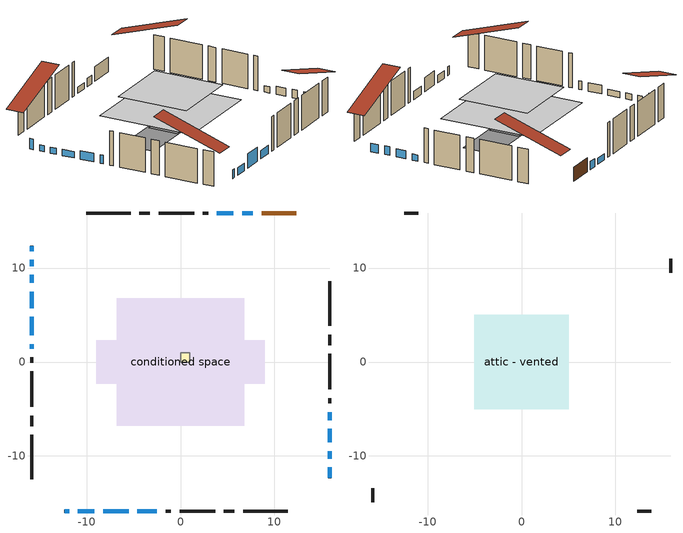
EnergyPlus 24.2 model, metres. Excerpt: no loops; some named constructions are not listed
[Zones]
conditioned space
 floor outside (Floor1 construction): -2.11,-2.11 -2.11,2.11 2.11,2.11 2.11,-2.11 z0
 floor adiabatic (AdiabaticFloorConstruction): -6.8,-6.8 -6.8,6.8 6.8,6.8 6.8,-6.8 z2.44
 floor foundation (Slab1 construction): -8.95,-2.33 -8.95,2.33 8.95,2.33 8.95,-2.33 z0
 wall outside (AdiabaticWallConstruction 1): 12.34,15.85 8.63,15.85 z0:2.03
 wall outside (AdiabaticWallConstruction): -12.34,-15.85 -11.83,-15.85 z0:1.25; 15.85,-12.34 15.85,-11.2 / -4.58,-15.85 -2.52,-15.85 z0:1.17; 7.71,15.85 6.56,15.85 / 15.85,-8.56 15.85,-7.11 z0:1.14; 5.63,15.85 3.88,15.85 / -15.85,10.88 -15.85,10.19 / -15.85,9.27 -15.85,8.43 z0:0.84; -10.91,-15.85 -9.15,-15.85 z0:1.02; -8.23,-15.85 -5.51,-15.85 z0:2.01; -15.85,12.34 -15.85,11.81 z0:1.47; -15.85,7.5 -15.85,5.74 / 15.85,-6.18 15.85,-5.34 z0:0.86; 15.85,-10.27 15.85,-9.48 / -15.85,4.82 -15.85,2.83 / -15.85,1.9 -15.85,1.42 z0:1.22
 wall outside (Wall1 construction): 2.95,15.85 2.38,15.85 / -1.59,-15.85 -1.02,-15.85 / -15.85,0.5 -15.85,-0.08 / 15.85,-4.41 15.85,-3.84 z0:4.88
 wall outside (Wall2 construction): 1.45,15.85 -2.33,15.85 / -0.09,-15.85 3.69,-15.85 / -15.85,-1.01 -15.85,-4.78 / 15.85,-2.91 15.85,0.87 z0:4.88
 wall outside (Wall3 construction): -3.26,15.85 -4.38,15.85 / 4.62,-15.85 5.74,-15.85 / -15.85,-5.71 -15.85,-6.84 / 15.85,1.8 15.85,2.92 z0:4.88
 wall outside (Wall4 construction): -5.31,15.85 -10.03,15.85 / 6.67,-15.85 11.39,-15.85 / -15.85,-7.77 -15.85,-12.49 / 15.85,3.85 15.85,8.57 z0:4.88
 window (WindowConstruction 15): -12.34,-15.85 -11.84,-15.85 z0:1.24
 window (WindowConstruction 6): 15.85,-12.34 15.85,-11.2 z0:1.17
 window (WindowConstruction 7): 7.71,15.85 6.56,15.85 z0:1.14
 window (WindowConstruction 8): 5.63,15.85 3.88,15.85 z0:0.84
 window (WindowConstruction 9): -10.91,-15.85 -9.15,-15.85 z0:1.01
 window (WindowConstruction 10): -8.22,-15.85 -5.51,-15.85 z0:2.01
 window (WindowConstruction 11): -15.85,12.34 -15.85,11.81 z0:1.47
 window (WindowConstruction 12): -15.85,10.88 -15.85,10.19 z0:0.84
 window (WindowConstruction 13): -15.85,9.26 -15.85,8.43 z0:0.84
 window (WindowConstruction 14): -15.85,7.5 -15.85,5.75 z0:0.86
 window (WindowConstruction): 15.85,-10.27 15.85,-9.48 z0:1.22
 window (WindowConstruction 1): -4.58,-15.85 -2.52,-15.85 z0:1.17
 window (WindowConstruction 2): -15.85,4.82 -15.85,2.83 z0:1.22
 window (WindowConstruction 3): -15.85,1.9 -15.85,1.43 z0:1.22
 window (WindowConstruction 4): 15.85,-8.56 15.85,-7.11 z0:1.14
 window (WindowConstruction 5): 15.85,-6.18 15.85,-5.34 z0:0.86
 door (Door): 12.34,15.85 8.63,15.85 z0:2.03
 ceiling adiabatic (AdiabaticFloorConstruction): 6.8,-6.8 6.8,6.8 -6.8,6.8 -6.8,-6.8 z2.44
furnace airloop ret air zone
 floor adiabatic (AdiabaticConst): 0,0 0,1 1,1 1,0 z0
 wall adiabatic (AdiabaticConst): 0,1 0,0 1,0 1,1 0,1 z0:1
 ceiling adiabatic (AdiabaticConst): 1,0 1,1 0,1 0,0 z1
attic - vented
 floor to conditioned space (Floor3 construction Reversed): -5.03,-5.03 -5.03,5.03 5.03,5.03 5.03,-5.03 z4.88
 wall outside (Wall5 construction): -10.96,15.85 -12.47,15.85 / 12.32,-15.85 13.83,-15.85 / -15.85,-13.42 -15.85,-14.92 / 15.85,9.5 15.85,11.01 z0:4.88
 roof outside (Roof1 construction): 13.27,15.85,4.88 13.27,6.05,8.14 15.85,6.05,8.14 15.85,15.85,4.88; -13.27,-15.85,4.88 -13.27,-6.05,8.14 -15.85,-6.05,8.14 -15.85,-15.85,4.88; -15.85,13.27,4.88 -6.05,13.27,8.14 -6.05,15.85,8.14 -15.85,15.85,4.88; 15.85,-13.27,4.88 6.05,-13.27,8.14 6.05,-15.85,8.14 15.85,-15.85,4.88
[Material] Roughness=Rough; Thermal Absorptance=0.9
Name | Thickness {m} | Conductivity {W/m-K} | Density {kg/m3} | Specific Heat {J/kg-K} | Solar Absorptance | Visible Absorptance
ceiling stud and cavity | 0.1397 | 0.117536 | 65.682 | 1177.47 | 0.7 | 0.7
gypsum board | 0.0127 | 0.160291 | 801 | 837.4 | 0.6 | 0.6
[Construction]
Floor3 construction: ceiling stud and cavity, gypsum board
[EnergyManagementSystem:Program]
fridge_schedule_program: Set Tin = fridge_tin_s*(9.0/5.0)+32.0; Set fridge_schedule_act = 0; If (Hour == 0); Set fridge_schedule_act = (-0.487+0.019*Tin); ElseIf (Hour == 1); Set fridge_schedule_act = (-0.34+0.016*Tin); ElseIf (Hour == 2); Set fridge_schedule_act = (-0.37+0.017*Tin); ElseIf (Hour == 3); Set fridge_schedule_act = (-0.361+0.016*Tin); ElseIf (Hour == 4); Set fridge_schedule_act = (-0.515+0.018*Tin); ElseIf (Hour == 5); Set fridge_schedule_act = (-0.684+0.021*Tin); ElseIf (Hour == 6); Set fridge_schedule_act = (-0.471+0.019*Tin); ElseIf (Hour == 7); Set fridge_schedule_act = (-0.159+0.015*Tin); ElseIf (Hour == 8); Set fridge_schedule_act = (-0.079+0.015*Tin); ElseIf (Hour == 9); Set fridge_schedule_act = (-0.417+0.019*Tin); ElseIf (Hour == 10); Set fridge_schedule_act = (-0.411+0.018*Tin); ElseIf (Hour == 11); Set fridge_schedule_act = (-0.386+0.018*Tin); ElseIf (Hour == 12); Set fridge_schedule_act = (-0.24+0.016*Tin); ElseIf (Hour == 13); Set fridge_schedule_act = (-0.314+0.017*Tin); ElseIf (Hour == 14); Set fridge_schedule_act = (-0.16+0.015*Tin); ElseIf (Hour == 15); Set fridge_schedule_act = (-0.121+0.015*Tin); ElseIf (Hour == 16); Set fridge_schedule_act = (-0.469+0.02*Tin); ElseIf (Hour == 17); Set fridge_schedule_act = (-0.412+0.02*Tin); ElseIf (Hour == 18); Set fridge_schedule_act = (-0.091+0.017*Tin); ElseIf (Hour == 19); Set fridge_schedule_act = (0.077+0.014*Tin); ElseIf (Hour == 20); Set fridge_schedule_act = (-0.118+0.016*Tin); ElseIf (Hour == 21); Set fridge_schedule_act = (-0.247+0.017*Tin); ElseIf (Hour == 22); Set fridge_schedule_act = (-0.445+0.019*Tin); ElseIf (Hour == 23); Set fridge_schedule_act = (-0.544+0.02*Tin); EndIf
furnace_airloop_0_duct_program: Set furnace_airloop_AH_MFR = furnace_airloop_AH_MFR_s; Set furnace_airloop_Fan_RTF = 0; Set furnace_airloop_Fan_RTF = furnace_airloop_Fan_RTF + furnace_airloop_Fan_RTF_s; Set furnace_airloop_AH_VFR = furnace_airloop_AH_VFR_s; Set furnace_airloop_AH_Tout = furnace_airloop_AH_Tout_s; Set furnace_airloop_AH_Wout = furnace_airloop_AH_Wout_s; Set furnace_airloop_RA_T = furnace_airloop_RA_T_s; Set furnace_airloop_Ra_W = furnace_airloop_Ra_W_s; Set furnace_airloop_0_DZ_T = furnace_airloop_0_DZ_T_s; Set furnace_airloop_0_DZ_W = furnace_airloop_0_DZ_W_s; Run furnace_airloop_0_duct_subroutine; Set furnace_airloop_0_SupSensLkToCond_act = furnace_airloop_0_SupSensLkToCond; Set furnace_airloop_0_SupLatLkToCond_act = furnace_airloop_0_SupLatLkToCond; Set furnace_airloop_0_SupCondToLv_act = furnace_airloop_0_SupCondToLv; Set furnace_airloop_0_RetSensLkToRP_act = furnace_airloop_0_RetSensLkToRP; Set furnace_airloop_0_RetLatLkToRP_act = furnace_airloop_0_RetLatLkToRP; Set furnace_airloop_0_RetCondToRP_act = furnace_airloop_0_RetCondToRP; Set furnace_airloop_0_RetCondToDZ_act = furnace_airloop_0_RetCondToDZ; Set furnace_airloop_0_SupCondToDZ_act = furnace_airloop_0_SupCondToDZ; Set furnace_airloop_0_SupSensLkToDZ_act = furnace_airloop_0_SupSensLkToDZ; Set furnace_airloop_0_SupLatLkToDZ_act = furnace_airloop_0_SupLatLkToDZ; Set furnace_airloop_0_ZoneMixDZToCond_mix_act = furnace_airloop_0_ZoneMixDZToCond; Set furnace_airloop_0_ZoneMixCondToDZ_mix_act = furnace_airloop_0_ZoneMixCondToDZ
furnace_supply_fan_disaggregate_program: Set furnace_supply_fan_primary_htg = 0; If furnace_htg_coil_s > 0; Set furnace_supply_fan_primary_htg = furnace_supply_fan_s; EndIf
infil_program: Set p_m = 0.14; Set p_s = 0.22; Set s_m = 270; Set s_s = 370; Set z_m = 9.99744; Set z_s = 3.3659835045542277; Set f_t = (((s_m/z_m)^p_m)*((z_s/s_s)^p_s)); Set Tdiff = tin_s-tout_s; Set dT = @Abs Tdiff; Set c = 0.0987; Set Cs = 0.0752; Set Cw = 0.1507; Set n = 0.65; Set sft = (f_t*0.54); Set temp1 = ((c*Cw)*((sft*site_vw_s)^(2*n)))^2; Set Qinf = (((c*Cs*(dT^n))^2)+temp1)^0.5; Set Qinf = (@Max Qinf 0); Set mech_vent_house_fan_sensible_load_act = 0.0; Set mech_vent_house_fan_latent_load_act = 0.0; Set OASupInPb = out_pb_s; Set OASupInTemp = tout_s; Set OASupInW = out_wt_s; Set OASupRho = (@RhoAirFnPbTdbW OASupInPb OASupInTemp OASupInW); Set OASupCp = (@CpAirFnW OASupInW); Set OASupInEnth = (@HFnTdbW OASupInTemp OASupInW); Set ZoneTemp = tin_s; Set ZoneW = win_s; Set ZoneCp = (@CpAirFnW ZoneW); Set ZoneAirEnth = (@HFnTdbW ZoneTemp ZoneW); Set mech_vent_house_fan_cfis_act = 0.0; Set QWHV_cfis_sup = 0.0; Set QWHV_cfis_suppl_sup = 0.0; Set QWHV_cfis_suppl_exh = 0.0; Set Qrange = 0; Set Qrange = Qrange + 0.075 * mech_vent_range_fan_0_sch_s; Set Qbath = 0; Set Qbath = Qbath + 0.033 * mech_vent_bath_fan_0_sch_s; Set Qbath = Qbath + 0.033 * mech_vent_bath_fan_1_sch_s; Set Qdryer = 0; Set Qdryer = Qdryer + 0.00308 * clothes_dryer_exhaust_0_sch_s; Set QWHV_sup = 0.0; Set QWHV_exh = 0.0; Set Qsupply = QWHV_sup + QWHV_cfis_sup + QWHV_cfis_suppl_sup; Set Qexhaust = Qrange + Qbath + Qdryer + QWHV_exh + QWHV_cfis_suppl_exh; Set Qfan = (@Max Qexhaust Qsupply); Set Qducts = 0; Set Qducts = Qducts - furnace_airloop_0_DuctImbalLkSupFanEquivCond; Set Qducts = Qducts + furnace_airloop_0_DuctImbalLkExhFanEquivCond; If Qducts < 0; Set Qsupply = Qsupply - Qducts; Else; Set Qexhaust = Qexhaust + Qducts; EndIf; Set Qfan_with_ducts = (@Max Qexhaust Qsupply); Set Qimb = (@Abs (Qsupply - Qexhaust)); If Qinf + Qimb > 0; Set Qtot = Qfan_with_ducts + (Qinf^2) / (Qinf + Qimb); Else; Set Qtot = Qfan_with_ducts; EndIf; Set Qinf_adj = Qtot - Qfan; Set infil_flow_act = Qinf_adj; Set infil_program_Qinf = Qinf_adj; Set infil_program_Qfan = Qfan; Set Qload = Qfan; Set Effectiveness_Sens = 0.0; Set Effectiveness_Lat = 0.0; Set Fan_MFR = Qload * OASupRho; Set ZoneInEnth = OASupInEnth; Set ZoneInTemp = OASupInTemp; Set FanTotalToCond = Fan_MFR * (ZoneInEnth - ZoneAirEnth); Set FanSensToCond = Fan_MFR * ZoneCp * (ZoneInTemp - ZoneTemp); Set FanLatToCond = FanTotalToCond - FanSensToCond; Set mech_vent_house_fan_sensible_load_act = mech_vent_house_fan_sensible_load_act + FanSensToCond; Set mech_vent_house_fan_latent_load_act = mech_vent_house_fan_latent_load_act + FanLatToCond
natural_vent_program: Set Tin = tin_s; Set Tout = tout_s; Set Wout = out_wt_s; Set Pbar = out_pb_s; Set Phiout = (@RhFnTdbWPb Tout Wout Pbar); Set MaxHR = 0.0115; Set Tnvsp = (htg_sp_s + clg_sp_s) / 2; Set NVavail = natural_vent_s; Set ClgSsnAvail = cool_season; Set Qnv = 0; Set Qwhf = 0; Set whole_house_fan_mix_act = 0; Set whole_house_fan_act = 0; If ((Wout < MaxHR) && (Tin > Tout) && (Tin > Tnvsp) && (ClgSsnAvail > 0)); Set WHF_Flow = 0; Set Adj = (Tin-Tnvsp)/(Tin-Tout); Set Adj = (@Min Adj 1); Set Adj = (@Max Adj 0); If (WHF_Flow > 0); Set Qwhf = WHF_Flow*Adj; Set whole_house_fan_mix_act = WHF_Flow*Adj; Set WHF_W = 0; Set whole_house_fan_act = WHF_W*Adj; ElseIf (NVavail > 0); Set NVArea = 0.0; Set Cs = 0.00012380270588765278; Set Cw = 2.6047208945658477e-05; Set Tdiff = Tin-Tout; Set dT = (@Abs Tdiff); Set Vwind = site_vw_s; Set SGNV = NVArea*Adj*((((Cs*dT)+(Cw*(Vwind^2)))^0.5)/1000); Set MaxNV = 2.6733352798993923; Set Qnv = (@Min SGNV MaxNV); EndIf; EndIf; Set natural_vent_flow_act = Qnv; Set whole_house_fan_flow_act = Qwhf; Set natural_vent_program_Qnv = Qnv; Set natural_vent_program_Qwhf = Qwhf
total_airflows_program: Set total_infil_flow_rate = 0; Set total_mechvent_flow_rate = 0; Set total_natvent_flow_rate = 0; Set total_whf_flow_rate = 0; Set total_infil_flow_rate = total_infil_flow_rate + (infil_program_Qinf * 1); Set total_mechvent_flow_rate = total_mechvent_flow_rate + (infil_program_Qfan * 1); Set total_natvent_flow_rate = total_natvent_flow_rate + (natural_vent_program_Qnv * 1); Set total_whf_flow_rate = total_whf_flow_rate + (natural_vent_program_Qwhf * 1)
total_loads_program: Set loads_htg_tot = 0; Set loads_clg_tot = 0; If htg_load_cond > 0; Set loads_htg_tot = loads_htg_tot + (htg_load_cond - clg_load_cond) * 1.0; Set loads_htg_tot = loads_htg_tot + (htg_load_duct - clg_load_duct) * 1.0; EndIf; Set loads_htg_tot = (@Max loads_htg_tot 0); If clg_load_cond > 0; Set loads_clg_tot = loads_clg_tot + (clg_load_cond - htg_load_cond) * 0.0; Set loads_clg_tot = loads_clg_tot + (clg_load_duct - htg_load_duct) * 0.0; EndIf; Set loads_clg_tot = (@Max loads_clg_tot 0)
unit_heater_supply_fan_1_disaggregate_program: Set unit_heater_supply_fan_1_primary_htg = 0; If unit_heater_htg_coil_1_s > 0; Set unit_heater_supply_fan_1_primary_htg = unit_heater_supply_fan_1_s; EndIf
unit_heater_supply_fan_disaggregate_program: Set unit_heater_supply_fan_primary_htg = 0; If unit_heater_htg_coil_s > 0; Set unit_heater_supply_fan_primary_htg = unit_heater_supply_fan_s; EndIf
unmet_hours_program: Set htg_unmet_hours = 0; Set clg_unmet_hours = 0; Set unit_htg_unmet_hours = 0; If ((DayOfYear >= 1) && (DayOfYear <= 365)); Set unit_htg_unmet_hours = unit_htg_unmet_hours + conditioned_space_htg_unmet_s; If unit_htg_unmet_hours > htg_unmet_hours; Set htg_unmet_hours = unit_htg_unmet_hours; EndIf; EndIf
water_heater_EC_adj: If WarmupFlag == 0; Set dhw_e_cons = water_heater_energy + water_heater_on_cycle_parasitic + water_heater_off_cycle_parasitic; Set water_heater_ec_adj_act = 0.0 * dhw_e_cons / 1; EndIf
[EnergyManagementSystem:Subroutine]
furnace_airloop_0_duct_subroutine: Set AH_MFR = furnace_airloop_AH_MFR / 1; If AH_MFR > 0; Set AH_Tout = furnace_airloop_AH_Tout; Set AH_Wout = furnace_airloop_AH_Wout; Set RA_T = furnace_airloop_RA_T; Set RA_W = furnace_airloop_Ra_W; Set Fan_RTF = furnace_airloop_Fan_RTF; Set DZ_T = furnace_airloop_0_DZ_T; Set DZ_W = furnace_airloop_0_DZ_W; Set AH_VFR = furnace_airloop_AH_VFR / 1; Set h_SA = (@HFnTdbW AH_Tout AH_Wout); Set h_RA = (@HFnTdbW RA_T RA_W); Set h_fg = (@HfgAirFnWTdb AH_Wout AH_Tout); Set h_DZ = (@HFnTdbW DZ_T DZ_W); Set air_cp = 1006.0; Set f_sup = 0.0 / (furnace_airloop_max_sup_fan_mfr/1 * 1.0135); Set f_ret = 0.0 / (furnace_airloop_max_sup_fan_mfr/1 * 1.0135); Set sup_lk_mfr = f_sup * AH_MFR; Set ret_lk_mfr = f_ret * AH_MFR; Set SupTotLkToCond = sup_lk_mfr*(h_RA - h_SA); Set SupLatLkToCond = sup_lk_mfr*h_fg*(RA_W-AH_Wout); Set SupSensLkToCond = SupTotLkToCond-SupLatLkToCond; Set supply_ua = 124.921; Set eTm = 0-((Fan_RTF/(AH_MFR*air_cp))*supply_ua); Set t_sup = DZ_T+((AH_Tout-DZ_T)*(@Exp eTm)); Set SupCondToCond = AH_MFR*air_cp*(t_sup-AH_Tout); Set SupCondToDZ = 0-SupCondToCond; Set return_ua = 46.267; Set eTm = 0-((Fan_RTF/(AH_MFR*air_cp))*return_ua); Set t_ret = DZ_T+((RA_T-DZ_T)*(@Exp eTm)); Set RetCondToRP = AH_MFR*air_cp*(t_ret-RA_T); Set RetCondToDZ = 0-RetCondToRP; Set RetLatLkToRP = 0; Set RetSensLkToRP = ret_lk_mfr*air_cp*(DZ_T-RA_T); Set SupTotLkToDZ = sup_lk_mfr*(h_SA-h_DZ); Set SupLatLkToDZ = sup_lk_mfr*h_fg*(AH_Wout-DZ_W); Set SupSensLkToDZ = SupTotLkToDZ-SupLatLkToDZ; Set FracOutsideToCond = 0.0; Set FracOutsideToDZ = 0.0; Set FracCondToOutside = 0.0; Set FracDZToOutside = 0.0; Set FracDZToCond = 0.0; Set FracCondToDZ = 0.0; Set lk_imbal_vfr = @ABS(f_sup - f_ret) * AH_VFR; Set ImbalLkCondToDZ = lk_imbal_vfr * FracCondToDZ; Set ImbalLkDZToCond = lk_imbal_vfr * FracDZToCond; Set ImbalLkOutsideToCond = lk_imbal_vfr * FracOutsideToCond; Set ImbalLkOutsideToDZ = lk_imbal_vfr * FracOutsideToDZ; Set ImbalLkCondToOutside = lk_imbal_vfr * FracCondToOutside; Set ImbalLkDZToOutside = lk_imbal_vfr * FracDZToOutside; Else; Set SupLatLkToCond = 0; Set SupSensLkToCond = 0; Set SupCondToCond = 0; Set RetCondToRP = 0; Set RetLatLkToRP = 0; Set RetSensLkToRP = 0; Set RetCondToDZ = 0; Set SupCondToDZ = 0; Set SupLatLkToDZ = 0; Set SupSensLkToDZ = 0; Set ImbalLkCondToDZ = 0; Set ImbalLkDZToCond = 0; Set ImbalLkOutsideToCond = 0; Set ImbalLkOutsideToDZ = 0; Set ImbalLkCondToOutside = 0; Set ImbalLkDZToOutside = 0; EndIf; Set furnace_airloop_0_SupLatLkToCond = SupLatLkToCond; Set furnace_airloop_0_SupSensLkToCond = SupSensLkToCond; Set furnace_airloop_0_SupCondToLv = SupCondToCond; Set furnace_airloop_0_RetCondToRP = RetCondToRP; Set furnace_airloop_0_RetLatLkToRP = RetLatLkToRP; Set furnace_airloop_0_RetSensLkToRP = RetSensLkToRP; Set furnace_airloop_0_RetCondToDZ = RetCondToDZ; Set furnace_airloop_0_SupCondToDZ = SupCondToDZ; Set furnace_airloop_0_SupLatLkToDZ = SupLatLkToDZ; Set furnace_airloop_0_SupSensLkToDZ = SupSensLkToDZ; Set furnace_airloop_0_ZoneMixCondToDZ = ImbalLkCondToDZ; Set furnace_airloop_0_ZoneMixDZToCond = ImbalLkDZToCond; Set furnace_airloop_0_DuctImbalLkSupFanEquivCond = ImbalLkCondToOutside; Set furnace_airloop_0_DuctImbalLkExhFanEquivCond = ImbalLkOutsideToCond; Set furnace_airloop_0_DuctImbalLkSupFanEquivDZ = ImbalLkDZToOutside; Set furnace_airloop_0_DuctImbalLkExhFanEquivDZ = ImbalLkOutsideToDZ
[EnergyManagementSystem:ProgramCallingManager]
attic_vented_1_duct_leakage_imbalance_infil_program_calling_manager: BeginZoneTimestepAfterInitHeatBalance; attic_vented_1_duct_leakage_imbalance_infil_program
component_loads_program_calling_manager: EndOfZoneTimestepAfterZoneReporting; component_loads_program
fridge_schedule_program_calling_manager: BeginZoneTimestepAfterInitHeatBalance; fridge_schedule_program
furnace_airloop_0_duct_program_calling_manager: EndOfSystemTimestepAfterHVACReporting; furnace_airloop_0_duct_program
furnace_supply_fan_disaggregate_program_calling_manager: EndOfSystemTimestepBeforeHVACReporting; furnace_supply_fan_disaggregate_program
infil_program_calling_manager: BeginZoneTimestepAfterInitHeatBalance; infil_program
natural_vent_program_calling_manager: BeginZoneTimestepAfterInitHeatBalance; natural_vent_program
total_airflows_program_calling_manager: EndOfZoneTimestepAfterZoneReporting; total_airflows_program
total_loads_program_calling_manager: EndOfZoneTimestepAfterZoneReporting; total_loads_program
unit_heater_supply_fan_1_disaggregate_program_calling_manager: EndOfSystemTimestepBeforeHVACReporting; unit_heater_supply_fan_1_disaggregate_program
unit_heater_supply_fan_disaggregate_program_calling_manager: EndOfSystemTimestepBeforeHVACReporting; unit_heater_supply_fan_disaggregate_program
unmet_hours_program_calling_manager: EndOfZoneTimestepBeforeZoneReporting; unmet_hours_program
water_heater_EC_adj_ProgramManager: EndOfSystemTimestepBeforeHVACReporting; water_heater_EC_adj
[EnergyManagementSystem:OutputVariable] Type of Data in Variable=Summed
Name | EMS Variable | Update Frequency | EMS Program or Subroutine | Units
furnace supply fan disaggregate htg primary | furnace_supply_fan_primary_htg | SystemTimestep | furnace_supply_fan_disaggregate_program | J
unit heater supply fan 1 disaggregate htg primary | unit_heater_supply_fan_1_primary_htg | SystemTimestep | unit_heater_supply_fan_1_disaggregate_program | J
unit heater supply fan disaggregate htg primary | unit_heater_supply_fan_primary_htg | SystemTimestep | unit_heater_supply_fan_disaggregate_program | J
loads_htg_tot_peakload_outvar; loads_htg_tot_annual_outvar; Energy Management System Output Variable 1; Energy Management System Output Variable 45 | loads_htg_tot | ZoneTimestep | total_loads_program | J
loads_clg_tot_peakload_outvar; loads_clg_tot_annual_outvar; Energy Management System Output Variable 2; Energy Management System Output Variable 46 | loads_clg_tot | ZoneTimestep | total_loads_program | J
htg_unmet_hours_annual_outvar; Energy Management System Output Variable 3 | htg_unmet_hours | ZoneTimestep | unmet_hours_program | hr
clg_unmet_hours_annual_outvar; Energy Management System Output Variable 4 | clg_unmet_hours | ZoneTimestep | unmet_hours_program | hr
loads_htg_roofs_annual_outvar; Energy Management System Output Variable 5 | loads_htg_roofs | ZoneTimestep | component_loads_program | J
loads_htg_ceilings_annual_outvar; Energy Management System Output Variable 6 | loads_htg_ceilings | ZoneTimestep | component_loads_program | J
loads_htg_walls_annual_outvar; Energy Management System Output Variable 7 | loads_htg_walls | ZoneTimestep | component_loads_program | J
loads_htg_rim_joists_annual_outvar; Energy Management System Output Variable 8 | loads_htg_rim_joists | ZoneTimestep | component_loads_program | J
loads_htg_foundation_walls_annual_outvar; Energy Management System Output Variable 9 | loads_htg_foundation_walls | ZoneTimestep | component_loads_program | J
loads_htg_doors_annual_outvar; Energy Management System Output Variable 10 | loads_htg_doors | ZoneTimestep | component_loads_program | J
loads_htg_windows_conduction_annual_outvar; Energy Management System Output Variable 11 | loads_htg_windows_conduction | ZoneTimestep | component_loads_program | J
loads_htg_windows_solar_annual_outvar; Energy Management System Output Variable 12 | loads_htg_windows_solar | ZoneTimestep | component_loads_program | J
loads_htg_skylights_conduction_annual_outvar; Energy Management System Output Variable 13 | loads_htg_skylights_conduction | ZoneTimestep | component_loads_program | J
loads_htg_skylights_solar_annual_outvar; Energy Management System Output Variable 14 | loads_htg_skylights_solar | ZoneTimestep | component_loads_program | J
loads_htg_floors_annual_outvar; Energy Management System Output Variable 15 | loads_htg_floors | ZoneTimestep | component_loads_program | J
loads_htg_slabs_annual_outvar; Energy Management System Output Variable 16 | loads_htg_slabs | ZoneTimestep | component_loads_program | J
loads_htg_internal_mass_annual_outvar; Energy Management System Output Variable 17 | loads_htg_internal_mass | ZoneTimestep | component_loads_program | J
loads_htg_infil_annual_outvar; Energy Management System Output Variable 18 | loads_htg_infil | ZoneTimestep | component_loads_program | J
loads_htg_natvent_annual_outvar; Energy Management System Output Variable 19 | loads_htg_natvent | ZoneTimestep | component_loads_program | J
loads_htg_mechvent_annual_outvar; Energy Management System Output Variable 20 | loads_htg_mechvent | ZoneTimestep | component_loads_program | J
loads_htg_whf_annual_outvar; Energy Management System Output Variable 21 | loads_htg_whf | ZoneTimestep | component_loads_program | J
loads_htg_ducts_annual_outvar; Energy Management System Output Variable 22 | loads_htg_ducts | ZoneTimestep | component_loads_program | J
loads_htg_intgains_annual_outvar; Energy Management System Output Variable 23 | loads_htg_intgains | ZoneTimestep | component_loads_program | J
loads_htg_lighting_annual_outvar; Energy Management System Output Variable 24 | loads_htg_lighting | ZoneTimestep | component_loads_program | J
loads_clg_roofs_annual_outvar; Energy Management System Output Variable 25 | loads_clg_roofs | ZoneTimestep | component_loads_program | J
loads_clg_ceilings_annual_outvar; Energy Management System Output Variable 26 | loads_clg_ceilings | ZoneTimestep | component_loads_program | J
loads_clg_walls_annual_outvar; Energy Management System Output Variable 27 | loads_clg_walls | ZoneTimestep | component_loads_program | J
loads_clg_rim_joists_annual_outvar; Energy Management System Output Variable 28 | loads_clg_rim_joists | ZoneTimestep | component_loads_program | J
loads_clg_foundation_walls_annual_outvar; Energy Management System Output Variable 29 | loads_clg_foundation_walls | ZoneTimestep | component_loads_program | J
loads_clg_doors_annual_outvar; Energy Management System Output Variable 30 | loads_clg_doors | ZoneTimestep | component_loads_program | J
loads_clg_windows_conduction_annual_outvar; Energy Management System Output Variable 31 | loads_clg_windows_conduction | ZoneTimestep | component_loads_program | J
loads_clg_windows_solar_annual_outvar; Energy Management System Output Variable 32 | loads_clg_windows_solar | ZoneTimestep | component_loads_program | J
loads_clg_skylights_conduction_annual_outvar; Energy Management System Output Variable 33 | loads_clg_skylights_conduction | ZoneTimestep | component_loads_program | J
loads_clg_skylights_solar_annual_outvar; Energy Management System Output Variable 34 | loads_clg_skylights_solar | ZoneTimestep | component_loads_program | J
loads_clg_floors_annual_outvar; Energy Management System Output Variable 35 | loads_clg_floors | ZoneTimestep | component_loads_program | J
loads_clg_slabs_annual_outvar; Energy Management System Output Variable 36 | loads_clg_slabs | ZoneTimestep | component_loads_program | J
loads_clg_internal_mass_annual_outvar; Energy Management System Output Variable 37 | loads_clg_internal_mass | ZoneTimestep | component_loads_program | J
loads_clg_infil_annual_outvar; Energy Management System Output Variable 38 | loads_clg_infil | ZoneTimestep | component_loads_program | J
loads_clg_natvent_annual_outvar; Energy Management System Output Variable 39 | loads_clg_natvent | ZoneTimestep | component_loads_program | J
loads_clg_mechvent_annual_outvar; Energy Management System Output Variable 40 | loads_clg_mechvent | ZoneTimestep | component_loads_program | J
loads_clg_whf_annual_outvar; Energy Management System Output Variable 41 | loads_clg_whf | ZoneTimestep | component_loads_program | J
loads_clg_ducts_annual_outvar; Energy Management System Output Variable 42 | loads_clg_ducts | ZoneTimestep | component_loads_program | J
loads_clg_intgains_annual_outvar; Energy Management System Output Variable 43 | loads_clg_intgains | ZoneTimestep | component_loads_program | J
loads_clg_lighting_annual_outvar; Energy Management System Output Variable 44 | loads_clg_lighting | ZoneTimestep | component_loads_program | J
[Schedule:Day:Interval]
interior lighting schedule day: No, 01:00, 0.108182, 04:00, 0.0901515, 05:00, 0.0991667, 06:00, 0.162273, 07:00, 0.270455, 08:00, 0.342576, 10:00, 0.369621, 11:00, 0.351591, 12:00, 0.333561, 13:00, 0.324545, 14:00, 0.31553, 15:00, 0.333561, 16:00, 0.369621, 17:00, 0.450758, 18:00, 0.585985, 19:00, 0.775303, 20:00, 0.955606, 21:00, 0.991667, 22:00, 0.712197, 23:00, 0.360606, 24:00, 0.162273
interior lighting schedule day 1: No, 01:00, 0.100909, 04:00, 0.0840909, 05:00, 0.0925, 06:00, 0.151364, 07:00, 0.252273, 08:00, 0.319545, 10:00, 0.344773, 11:00, 0.327955, 12:00, 0.311136, 13:00, 0.302727, 14:00, 0.294318, 15:00, 0.311136, 16:00, 0.344773, 17:00, 0.420455, 18:00, 0.546591, 19:00, 0.723182, 20:00, 0.891364, 21:00, 0.925, 22:00, 0.664318, 23:00, 0.336364, 24:00, 0.151364
interior lighting schedule day 2: No, 01:00, 0.0927273, 04:00, 0.0772727, 05:00, 0.085, 06:00, 0.139091, 07:00, 0.231818, 08:00, 0.293636, 10:00, 0.316818, 11:00, 0.301364, 12:00, 0.285909, 13:00, 0.278182, 14:00, 0.270455, 15:00, 0.285909, 16:00, 0.316818, 17:00, 0.386364, 18:00, 0.502273, 19:00, 0.664545, 20:00, 0.819091, 21:00, 0.85, 22:00, 0.610455, 23:00, 0.309091, 24:00, 0.139091
interior lighting schedule day 3: No, 01:00, 0.0845455, 04:00, 0.0704545, 05:00, 0.0775, 06:00, 0.126818, 07:00, 0.211364, 08:00, 0.267727, 10:00, 0.288864, 11:00, 0.274773, 12:00, 0.260682, 13:00, 0.253636, 14:00, 0.246591, 15:00, 0.260682, 16:00, 0.288864, 17:00, 0.352273, 18:00, 0.457955, 19:00, 0.605909, 20:00, 0.746818, 21:00, 0.775, 22:00, 0.556591, 23:00, 0.281818, 24:00, 0.126818
interior lighting schedule day 4: No, 01:00, 0.0763636, 04:00, 0.0636364, 05:00, 0.07, 06:00, 0.114545, 07:00, 0.190909, 08:00, 0.241818, 10:00, 0.260909, 11:00, 0.248182, 12:00, 0.235455, 13:00, 0.229091, 14:00, 0.222727, 15:00, 0.235455, 16:00, 0.260909, 17:00, 0.318182, 18:00, 0.413636, 19:00, 0.547273, 20:00, 0.674545, 21:00, 0.7, 22:00, 0.502727, 23:00, 0.254545, 24:00, 0.114545
interior lighting schedule day 5: No, 01:00, 0.0727273, 04:00, 0.0606061, 05:00, 0.0666667, 06:00, 0.109091, 07:00, 0.181818, 08:00, 0.230303, 10:00, 0.248485, 11:00, 0.236364, 12:00, 0.224242, 13:00, 0.218182, 14:00, 0.212121, 15:00, 0.224242, 16:00, 0.248485, 17:00, 0.30303, 18:00, 0.393939, 19:00, 0.521212, 20:00, 0.642424, 21:00, 0.666667, 22:00, 0.478788, 23:00, 0.242424, 24:00, 0.109091
interior lighting schedule day 6: No, 01:00, 0.0745455, 04:00, 0.0621212, 05:00, 0.0683333, 06:00, 0.111818, 07:00, 0.186364, 08:00, 0.236061, 10:00, 0.254697, 11:00, 0.242273, 12:00, 0.229848, 13:00, 0.223636, 14:00, 0.217424, 15:00, 0.229848, 16:00, 0.254697, 17:00, 0.310606, 18:00, 0.403788, 19:00, 0.534242, 20:00, 0.658485, 21:00, 0.683333, 22:00, 0.490758, 23:00, 0.248485, 24:00, 0.111818
interior lighting schedule day 7: No, 01:00, 0.08, 04:00, 0.0666667, 05:00, 0.0733333, 06:00, 0.12, 07:00, 0.2, 08:00, 0.253333, 10:00, 0.273333, 11:00, 0.26, 12:00, 0.246667, 13:00, 0.24, 14:00, 0.233333, 15:00, 0.246667, 16:00, 0.273333, 17:00, 0.333333, 18:00, 0.433333, 19:00, 0.573333, 20:00, 0.706667, 21:00, 0.733333, 22:00, 0.526667, 23:00, 0.266667, 24:00, 0.12
interior lighting schedule day 8: No, 01:00, 0.0890909, 04:00, 0.0742424, 05:00, 0.0816667, 06:00, 0.133636, 07:00, 0.222727, 08:00, 0.282121, 10:00, 0.304394, 11:00, 0.289545, 12:00, 0.274697, 13:00, 0.267273, 14:00, 0.259848, 15:00, 0.274697, 16:00, 0.304394, 17:00, 0.371212, 18:00, 0.482576, 19:00, 0.638485, 20:00, 0.78697, 21:00, 0.816667, 22:00, 0.586515, 23:00, 0.29697, 24:00, 0.133636
interior lighting schedule day 9: No, 01:00, 0.0972727, 04:00, 0.0810606, 05:00, 0.0891667, 06:00, 0.145909, 07:00, 0.243182, 08:00, 0.30803, 10:00, 0.332348, 11:00, 0.316136, 12:00, 0.299924, 13:00, 0.291818, 14:00, 0.283712, 15:00, 0.299924, 16:00, 0.332348, 17:00, 0.405303, 18:00, 0.526894, 19:00, 0.697121, 20:00, 0.859242, 21:00, 0.891667, 22:00, 0.640379, 23:00, 0.324242, 24:00, 0.145909
interior lighting schedule day 10: No, 01:00, 0.105455, 04:00, 0.0878788, 05:00, 0.0966667, 06:00, 0.158182, 07:00, 0.263636, 08:00, 0.333939, 10:00, 0.360303, 11:00, 0.342727, 12:00, 0.325152, 13:00, 0.316364, 14:00, 0.307576, 15:00, 0.325152, 16:00, 0.360303, 17:00, 0.439394, 18:00, 0.571212, 19:00, 0.755758, 20:00, 0.931515, 21:00, 0.966667, 22:00, 0.694242, 23:00, 0.351515, 24:00, 0.158182
interior lighting schedule day 11: No, 01:00, 0.109091, 04:00, 0.0909091, 05:00, 0.1, 06:00, 0.163636, 07:00, 0.272727, 08:00, 0.345455, 10:00, 0.372727, 11:00, 0.354545, 12:00, 0.336364, 13:00, 0.327273, 14:00, 0.318182, 15:00, 0.336364, 16:00, 0.372727, 17:00, 0.454545, 18:00, 0.590909, 19:00, 0.781818, 20:00, 0.963636, 21:00, 1, 22:00, 0.718182, 23:00, 0.363636, 24:00, 0.163636
interior lighting schedule default day; occupants schedule default day; clothes dryer schedule default day; cooking range schedule default day; mech vent bath fan 0 schedule default day; mech vent bath fan 1 schedule default day; mech vent range fan 0 schedule default day; misc plug loads schedule default day; general water use schedule default day; clothes dryer exhaust 0 schedule default day; cooling season schedule day; cooling season schedule day 2; cooling season schedule default day; exterior lighting schedule default day; natural vent schedule default day: No, 24:00, 0
occupants schedule day: No, 05:00, 0.426829, 06:00, 0.719512, 07:00, 1, 08:00, 0.670732, 09:00, 0.329268, 14:00, 0.170732, 15:00, 0.231707, 16:00, 0.329268, 17:00, 0.5, 18:00, 0.670732, 19:00, 0.829268, 21:00, 1, 22:00, 0.853659, 23:00, 0.646341, 24:00, 0.426829
clothes dryer schedule day; clothes dryer exhaust 0 schedule day: No, 01:00, 0.123457, 02:00, 0.0740741, 03:00, 0.0493827, 04:00, 0.0246914, 05:00, 0.0493827, 06:00, 0.0740741, 07:00, 0.197531, 08:00, 0.395062, 09:00, 0.592593, 10:00, 0.839506, 11:00, 0.962963, 12:00, 1, 13:00, 0.91358, 14:00, 0.82716, 15:00, 0.716049, 16:00, 0.753086, 17:00, 0.679012, 18:00, 0.666667, 20:00, 0.62963, 21:00, 0.641975, 22:00, 0.666667, 23:00, 0.54321, 24:00, 0.296296
cooking range schedule day: No, 05:00, 0.0597015, 06:00, 0.11194, 07:00, 0.171642, 08:00, 0.291045, 11:00, 0.343284, 12:00, 0.402985, 13:00, 0.462687, 14:00, 0.343284, 15:00, 0.291045, 16:00, 0.402985, 17:00, 0.567164, 18:00, 1, 19:00, 0.850746, 20:00, 0.432836, 21:00, 0.291045, 22:00, 0.231343, 23:00, 0.171642, 24:00, 0.11194
mech vent bath fan 0 schedule day; mech vent bath fan 1 schedule day: No, 07:00, 0, 08:00, 1, 09:00, 0.2, 24:00, 0
mech vent range fan 0 schedule day: No, 18:00, 0, 19:00, 1, 20:00, 0.2, 24:00, 0
misc plug loads schedule day: No, 06:00, 0.705882, 07:00, 0.745098, 08:00, 0.803922, 15:00, 0.823529, 16:00, 0.862745, 17:00, 0.921569, 18:00, 0.980392, 19:00, 1, 20:00, 0.980392, 21:00, 0.941176, 22:00, 0.862745, 23:00, 0.784314, 24:00, 0.72549
general water use schedule day: No, 01:00, 0.315068, 03:00, 0.287671, 04:00, 0.342466, 05:00, 0.369863, 06:00, 0.520548, 07:00, 0.60274, 08:00, 0.534247, 10:00, 0.506849, 11:00, 0.465753, 14:00, 0.479452, 15:00, 0.534247, 16:00, 0.589041, 17:00, 0.69863, 18:00, 0.876712, 19:00, 0.890411, 20:00, 0.986301, 21:00, 1, 22:00, 0.863014, 23:00, 0.616438, 24:00, 0.465753
cooling season schedule day 1: No, 24:00, 1
exterior lighting schedule day: No, 01:00, 0.566667, 03:00, 0.524167, 05:00, 0.495833, 06:00, 0.5525, 07:00, 0.623333, 08:00, 0.580833, 09:00, 0.439167, 10:00, 0.354167, 12:00, 0.34, 13:00, 0.354167, 14:00, 0.396667, 15:00, 0.425, 16:00, 0.495833, 17:00, 0.623333, 18:00, 0.793333, 19:00, 0.906667, 20:00, 0.963333, 21:00, 0.991667, 22:00, 0.920833, 23:00, 0.793333, 24:00, 0.665833
exterior lighting schedule day 1: No, 01:00, 0.528571, 03:00, 0.488929, 05:00, 0.4625, 06:00, 0.515357, 07:00, 0.581429, 08:00, 0.541786, 09:00, 0.409643, 10:00, 0.330357, 12:00, 0.317143, 13:00, 0.330357, 14:00, 0.37, 15:00, 0.396429, 16:00, 0.4625, 17:00, 0.581429, 18:00, 0.74, 19:00, 0.845714, 20:00, 0.898571, 21:00, 0.925, 22:00, 0.858929, 23:00, 0.74, 24:00, 0.621071
exterior lighting schedule day 10: No, 01:00, 0.552381, 03:00, 0.510952, 05:00, 0.483333, 06:00, 0.538571, 07:00, 0.607619, 08:00, 0.56619, 09:00, 0.428095, 10:00, 0.345238, 12:00, 0.331429, 13:00, 0.345238, 14:00, 0.386667, 15:00, 0.414286, 16:00, 0.483333, 17:00, 0.607619, 18:00, 0.773333, 19:00, 0.88381, 20:00, 0.939048, 21:00, 0.966667, 22:00, 0.897619, 23:00, 0.773333, 24:00, 0.649048
exterior lighting schedule day 11: No, 01:00, 0.571429, 03:00, 0.528571, 05:00, 0.5, 06:00, 0.557143, 07:00, 0.628571, 08:00, 0.585714, 09:00, 0.442857, 10:00, 0.357143, 12:00, 0.342857, 13:00, 0.357143, 14:00, 0.4, 15:00, 0.428571, 16:00, 0.5, 17:00, 0.628571, 18:00, 0.8, 19:00, 0.914286, 20:00, 0.971429, 21:00, 1, 22:00, 0.928571, 23:00, 0.8, 24:00, 0.671429
exterior lighting schedule day 2: No, 01:00, 0.485714, 03:00, 0.449286, 05:00, 0.425, 06:00, 0.473571, 07:00, 0.534286, 08:00, 0.497857, 09:00, 0.376429, 10:00, 0.303571, 12:00, 0.291429, 13:00, 0.303571, 14:00, 0.34, 15:00, 0.364286, 16:00, 0.425, 17:00, 0.534286, 18:00, 0.68, 19:00, 0.777143, 20:00, 0.825714, 21:00, 0.85, 22:00, 0.789286, 23:00, 0.68, 24:00, 0.570714
exterior lighting schedule day 3: No, 01:00, 0.442857, 03:00, 0.409643, 05:00, 0.3875, 06:00, 0.431786, 07:00, 0.487143, 08:00, 0.453929, 09:00, 0.343214, 10:00, 0.276786, 12:00, 0.265714, 13:00, 0.276786, 14:00, 0.31, 15:00, 0.332143, 16:00, 0.3875, 17:00, 0.487143, 18:00, 0.62, 19:00, 0.708571, 20:00, 0.752857, 21:00, 0.775, 22:00, 0.719643, 23:00, 0.62, 24:00, 0.520357
exterior lighting schedule day 4: No, 01:00, 0.4, 03:00, 0.37, 05:00, 0.35, 06:00, 0.39, 07:00, 0.44, 08:00, 0.41, 09:00, 0.31, 10:00, 0.25, 12:00, 0.24, 13:00, 0.25, 14:00, 0.28, 15:00, 0.3, 16:00, 0.35, 17:00, 0.44, 18:00, 0.56, 19:00, 0.64, 20:00, 0.68, 21:00, 0.7, 22:00, 0.65, 23:00, 0.56, 24:00, 0.47
exterior lighting schedule day 5: No, 01:00, 0.380952, 03:00, 0.352381, 05:00, 0.333333, 06:00, 0.371429, 07:00, 0.419048, 08:00, 0.390476, 09:00, 0.295238, 10:00, 0.238095, 12:00, 0.228571, 13:00, 0.238095, 14:00, 0.266667, 15:00, 0.285714, 16:00, 0.333333, 17:00, 0.419048, 18:00, 0.533333, 19:00, 0.609524, 20:00, 0.647619, 21:00, 0.666667, 22:00, 0.619048, 23:00, 0.533333, 24:00, 0.447619
exterior lighting schedule day 6: No, 01:00, 0.390476, 03:00, 0.36119, 05:00, 0.341667, 06:00, 0.380714, 07:00, 0.429524, 08:00, 0.400238, 09:00, 0.302619, 10:00, 0.244048, 12:00, 0.234286, 13:00, 0.244048, 14:00, 0.273333, 15:00, 0.292857, 16:00, 0.341667, 17:00, 0.429524, 18:00, 0.546667, 19:00, 0.624762, 20:00, 0.66381, 21:00, 0.683333, 22:00, 0.634524, 23:00, 0.546667, 24:00, 0.45881
exterior lighting schedule day 7: No, 01:00, 0.419048, 03:00, 0.387619, 05:00, 0.366667, 06:00, 0.408571, 07:00, 0.460952, 08:00, 0.429524, 09:00, 0.324762, 10:00, 0.261905, 12:00, 0.251429, 13:00, 0.261905, 14:00, 0.293333, 15:00, 0.314286, 16:00, 0.366667, 17:00, 0.460952, 18:00, 0.586667, 19:00, 0.670476, 20:00, 0.712381, 21:00, 0.733333, 22:00, 0.680952, 23:00, 0.586667, 24:00, 0.492381
exterior lighting schedule day 8: No, 01:00, 0.466667, 03:00, 0.431667, 05:00, 0.408333, 06:00, 0.455, 07:00, 0.513333, 08:00, 0.478333, 09:00, 0.361667, 10:00, 0.291667, 12:00, 0.28, 13:00, 0.291667, 14:00, 0.326667, 15:00, 0.35, 16:00, 0.408333, 17:00, 0.513333, 18:00, 0.653333, 19:00, 0.746667, 20:00, 0.793333, 21:00, 0.816667, 22:00, 0.758333, 23:00, 0.653333, 24:00, 0.548333
exterior lighting schedule day 9: No, 01:00, 0.509524, 03:00, 0.47131, 05:00, 0.445833, 06:00, 0.496786, 07:00, 0.560476, 08:00, 0.522262, 09:00, 0.394881, 10:00, 0.318452, 12:00, 0.305714, 13:00, 0.318452, 14:00, 0.356667, 15:00, 0.382143, 16:00, 0.445833, 17:00, 0.560476, 18:00, 0.713333, 19:00, 0.815238, 20:00, 0.86619, 21:00, 0.891667, 22:00, 0.827976, 23:00, 0.713333, 24:00, 0.59869
[Schedule:Week:Daily]
clothes dryer exhaust 0 schedule Week Rule - Jan1-Dec31: clothes dryer exhaust 0 schedule day, clothes dryer exhaust 0 schedule day, clothes dryer exhaust 0 schedule day, clothes dryer exhaust 0 schedule day, clothes dryer exhaust 0 schedule day, clothes dryer exhaust 0 schedule day, clothes dryer exhaust 0 schedule day, clothes dryer exhaust 0 schedule default day, clothes dryer exhaust 0 schedule default day, clothes dryer exhaust 0 schedule default day, clothes dryer exhaust 0 schedule default day, clothes dryer exhaust 0 schedule default day
cooling season schedule Week Rule - Jan1-May26: cooling season schedule day, cooling season schedule day, cooling season schedule day, cooling season schedule day, cooling season schedule day, cooling season schedule day, cooling season schedule day, cooling season schedule default day, cooling season schedule default day, cooling season schedule default day, cooling season schedule default day, cooling season schedule default day
cooling season schedule Week Rule - May27-Jun2: cooling season schedule day, cooling season schedule day, cooling season schedule day, cooling season schedule day, cooling season schedule day, cooling season schedule day 1, cooling season schedule day 1, cooling season schedule default day, cooling season schedule default day, cooling season schedule default day, cooling season schedule default day, cooling season schedule default day
cooling season schedule Week Rule - Jun3-Aug25: cooling season schedule day 1, cooling season schedule day 1, cooling season schedule day 1, cooling season schedule day 1, cooling season schedule day 1, cooling season schedule day 1, cooling season schedule day 1, cooling season schedule default day, cooling season schedule default day, cooling season schedule default day, cooling season schedule default day, cooling season schedule default day
cooling season schedule Week Rule - Aug26-Sep1: cooling season schedule day 1, cooling season schedule day 1, cooling season schedule day 1, cooling season schedule day 1, cooling season schedule day 1, cooling season schedule day 1, cooling season schedule day 2, cooling season schedule default day, cooling season schedule default day, cooling season schedule default day, cooling season schedule default day, cooling season schedule default day
cooling season schedule Week Rule - Sep2-Dec31: cooling season schedule day 2, cooling season schedule day 2, cooling season schedule day 2, cooling season schedule day 2, cooling season schedule day 2, cooling season schedule day 2, cooling season schedule day 2, cooling season schedule default day, cooling season schedule default day, cooling season schedule default day, cooling season schedule default day, cooling season schedule default day
exterior lighting schedule Week Rule - May6-May26: exterior lighting schedule day 4, exterior lighting schedule day 4, exterior lighting schedule day 4, exterior lighting schedule day 4, exterior lighting schedule day 4, exterior lighting schedule day 4, exterior lighting schedule day 4, exterior lighting schedule default day, exterior lighting schedule default day, exterior lighting schedule default day, exterior lighting schedule default day, exterior lighting schedule default day
exterior lighting schedule Week Rule - May27-Jun2: exterior lighting schedule day 4, exterior lighting schedule day 4, exterior lighting schedule day 4, exterior lighting schedule day 4, exterior lighting schedule day 4, exterior lighting schedule day 5, exterior lighting schedule day 5, exterior lighting schedule default day, exterior lighting schedule default day, exterior lighting schedule default day, exterior lighting schedule default day, exterior lighting schedule default day
exterior lighting schedule Week Rule - Jun3-Jun30: exterior lighting schedule day 5, exterior lighting schedule day 5, exterior lighting schedule day 5, exterior lighting schedule day 5, exterior lighting schedule day 5, exterior lighting schedule day 5, exterior lighting schedule day 5, exterior lighting schedule default day, exterior lighting schedule default day, exterior lighting schedule default day, exterior lighting schedule default day, exterior lighting schedule default day
exterior lighting schedule Week Rule - Jul1-Jul28: exterior lighting schedule day 6, exterior lighting schedule day 6, exterior lighting schedule day 6, exterior lighting schedule day 6, exterior lighting schedule day 6, exterior lighting schedule day 6, exterior lighting schedule day 6, exterior lighting schedule default day, exterior lighting schedule default day, exterior lighting schedule default day, exterior lighting schedule default day, exterior lighting schedule default day
exterior lighting schedule Week Rule - Jul29-Aug4: exterior lighting schedule day 6, exterior lighting schedule day 6, exterior lighting schedule day 6, exterior lighting schedule day 7, exterior lighting schedule day 7, exterior lighting schedule day 7, exterior lighting schedule day 7, exterior lighting schedule default day, exterior lighting schedule default day, exterior lighting schedule default day, exterior lighting schedule default day, exterior lighting schedule default day
exterior lighting schedule Week Rule - Aug5-Aug25: exterior lighting schedule day 7, exterior lighting schedule day 7, exterior lighting schedule day 7, exterior lighting schedule day 7, exterior lighting schedule day 7, exterior lighting schedule day 7, exterior lighting schedule day 7, exterior lighting schedule default day, exterior lighting schedule default day, exterior lighting schedule default day, exterior lighting schedule default day, exterior lighting schedule default day
exterior lighting schedule Week Rule - Aug26-Sep1: exterior lighting schedule day 7, exterior lighting schedule day 7, exterior lighting schedule day 7, exterior lighting schedule day 7, exterior lighting schedule day 7, exterior lighting schedule day 7, exterior lighting schedule day 8, exterior lighting schedule default day, exterior lighting schedule default day, exterior lighting schedule default day, exterior lighting schedule default day, exterior lighting schedule default day
exterior lighting schedule Week Rule - Sep2-Sep29: exterior lighting schedule day 8, exterior lighting schedule day 8, exterior lighting schedule day 8, exterior lighting schedule day 8, exterior lighting schedule day 8, exterior lighting schedule day 8, exterior lighting schedule day 8, exterior lighting schedule default day, exterior lighting schedule default day, exterior lighting schedule default day, exterior lighting schedule default day, exterior lighting schedule default day
exterior lighting schedule Week Rule - Sep30-Oct6: exterior lighting schedule day 8, exterior lighting schedule day 9, exterior lighting schedule day 9, exterior lighting schedule day 9, exterior lighting schedule day 9, exterior lighting schedule day 9, exterior lighting schedule day 9, exterior lighting schedule default day, exterior lighting schedule default day, exterior lighting schedule default day, exterior lighting schedule default day, exterior lighting schedule default day
exterior lighting schedule Week Rule - Oct7-Oct27: exterior lighting schedule day 9, exterior lighting schedule day 9, exterior lighting schedule day 9, exterior lighting schedule day 9, exterior lighting schedule day 9, exterior lighting schedule day 9, exterior lighting schedule day 9, exterior lighting schedule default day, exterior lighting schedule default day, exterior lighting schedule default day, exterior lighting schedule default day, exterior lighting schedule default day
exterior lighting schedule Week Rule - Oct28-Nov3: exterior lighting schedule day 9, exterior lighting schedule day 9, exterior lighting schedule day 9, exterior lighting schedule day 9, exterior lighting schedule day 10, exterior lighting schedule day 10, exterior lighting schedule day 10, exterior lighting schedule default day, exterior lighting schedule default day, exterior lighting schedule default day, exterior lighting schedule default day, exterior lighting schedule default day
exterior lighting schedule Week Rule - Nov4-Nov24: exterior lighting schedule day 10, exterior lighting schedule day 10, exterior lighting schedule day 10, exterior lighting schedule day 10, exterior lighting schedule day 10, exterior lighting schedule day 10, exterior lighting schedule day 10, exterior lighting schedule default day, exterior lighting schedule default day, exterior lighting schedule default day, exterior lighting schedule default day, exterior lighting schedule default day
exterior lighting schedule Week Rule - Nov25-Dec1: exterior lighting schedule day 10, exterior lighting schedule day 10, exterior lighting schedule day 10, exterior lighting schedule day 10, exterior lighting schedule day 10, exterior lighting schedule day 10, exterior lighting schedule day 11, exterior lighting schedule default day, exterior lighting schedule default day, exterior lighting schedule default day, exterior lighting schedule default day, exterior lighting schedule default day
exterior lighting schedule Week Rule - Dec2-Dec31: exterior lighting schedule day 11, exterior lighting schedule day 11, exterior lighting schedule day 11, exterior lighting schedule day 11, exterior lighting schedule day 11, exterior lighting schedule day 11, exterior lighting schedule day 11, exterior lighting schedule default day, exterior lighting schedule default day, exterior lighting schedule default day, exterior lighting schedule default day, exterior lighting schedule default day
natural vent schedule Week Rule - Jan1-Dec31: natural vent schedule default day, natural vent schedule default day, natural vent schedule default day, natural vent schedule default day, natural vent schedule default day, natural vent schedule default day, natural vent schedule default day, natural vent schedule default day, natural vent schedule default day, natural vent schedule default day, natural vent schedule default day, natural vent schedule default day
[Schedule:Year]
clothes dryer exhaust 0 schedule: clothes dryer exhaust 0 schedule Week Rule - Jan1-Dec31, 1, 1, 12, 31
cooling season schedule: cooling season schedule Week Rule - Jan1-May26, 1, 1, 5, 26, cooling season schedule Week Rule - May27-Jun2, 5, 27, 6, 2, cooling season schedule Week Rule - Jun3-Aug25, 6, 3, 8, 25, cooling season schedule Week Rule - Aug26-Sep1, 8, 26, 9, 1, cooling season schedule Week Rule - Sep2-Dec31, 9, 2, 12, 31
natural vent schedule: natural vent schedule Week Rule - Jan1-Dec31, 1, 1, 12, 31
